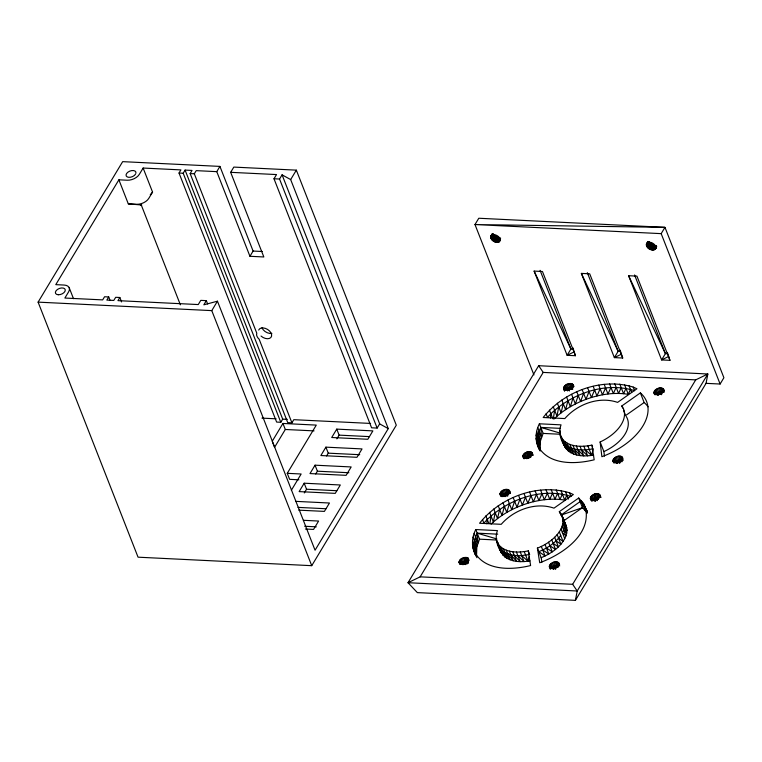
<?xml version="1.0" encoding="UTF-8"?>
<svg xmlns="http://www.w3.org/2000/svg" width="762" height="762" viewBox="0 0 762 762"><rect width="100%" height="100%" fill="white"/><g stroke="black" fill="none" stroke-linecap="round" stroke-linejoin="round"><path stroke-width="1.14" d="M497.719 534.162L477.202 533.152C473.945 539.744 472.554 547.659 475.364 554.65C471.278 546.802 471.678 537.305 475.783 529.542L497.443 530.609C493.862 539.658 498.672 550.326 504.949 556.974C512.112 562.175 521.637 562.337 530.038 560.851M538.61 447.999C534.772 440.379 535.515 431.244 539.382 423.796L561.042 424.853C557.46 433.902 562.27 444.57 568.547 451.228C575.71 456.428 585.235 456.581 593.636 455.095M538.963 448.904C536.153 441.912 537.543 433.988 540.801 427.406L560.175 428.349M459.01 562.318C459.391 558.498 464.658 556.308 467.982 557.965C471.373 562.261 461.01 567.014 459.01 562.318L459.724 564.118M549.326 566.728C549.507 562.575 557.098 559.699 559.203 563.709C559.022 567.861 551.421 570.748 549.326 566.728L550.326 569.281M590.35 498.586C590.521 494.433 598.122 491.547 600.218 495.567C600.046 499.72 592.445 502.606 590.35 498.586L591.055 500.396M612.924 460.981C613.105 456.829 620.706 453.942 622.802 457.952C622.621 462.115 615.02 464.991 612.924 460.981L613.629 462.782M653.948 392.84C654.12 388.687 661.721 385.801 663.816 389.811C663.645 393.964 656.044 396.85 653.948 392.84L654.653 394.64M522.837 456.428C523.237 452.704 528.352 450.609 531.581 452.209C535.038 456.409 524.723 461.029 522.837 456.428L523.675 458.562M563.108 521.265L582.454 507.644L582.711 504.13L580.092 501.634L560.746 515.255L582.454 507.644L587.197 512.912L586.473 509.911L582.711 504.13M500.101 493.395L500.739 495.976C499.005 492.138 500.996 496.881 502.92 496.072C505.644 496.081 508.778 494.767 509.749 492.042C509.254 486.108 496.624 491.071 501.158 496.11M585.054 506.301C592.96 534.086 562.166 554.479 539.715 562.756L537.401 548.068C550.85 543.382 571.233 526.752 559.337 511.645L578.682 498.024L583.425 503.291L587.254 511.912M541.887 562.213L541.172 557.698C551.431 553.441 561.708 546.544 565.966 535.857L562.385 532.638C564.909 527.933 565.604 521.818 562.423 517.236M486.813 523.77L487.261 519.474C508.892 499.062 541.82 487.232 570.995 496.443L569.585 492.833C537.439 483.051 500.11 497.396 479.574 523.256L501.225 524.313C513.769 509.93 535.476 501.72 554.003 508.149L573.348 494.528L569.585 492.833M550.412 418.024L550.859 413.728C572.491 393.316 605.419 381.486 634.594 390.687L633.184 387.077C601.037 377.304 563.709 391.639 543.173 417.5L564.823 418.567C577.377 404.174 599.075 395.964 617.601 402.393L636.946 388.772L633.184 387.077M563.575 388.353C563.966 384.258 571.386 381.4 573.51 385.401L572.291 388.029L570.186 389.487L565.423 390.144L563.575 388.353L564.299 390.154M501.872 496.052L502.082 496.71C502.177 493.566 507.768 491.995 510.416 493.433M489.928 523.37L491.023 515.95M553.374 418.681L554.622 410.194M494.052 234.963L494.843 236.087L492.319 240.287L495.881 236.934L497.434 237.373L493.357 241.125L495.881 236.934L495.633 236.296L494.843 236.087L491.5 239.316L494.052 234.963L499.348 238.125L495.881 236.934L493.471 234.105L490.709 237.296C490.947 241.468 499.348 245.069 500.224 239.744C499.977 235.572 491.585 231.972 490.709 237.296L492.728 233.944M649.672 242.564L650.462 243.697L647.938 247.888L651.491 244.545L653.053 244.983L648.967 248.736L651.491 244.545L651.243 243.897L650.462 243.697L647.119 246.926L649.672 242.564L654.968 245.735L651.491 244.545L649.091 241.716L646.319 244.907C646.881 249.231 654.52 252.527 656.368 247.374M495.157 512.578L493.376 521.97L491.119 524.085M558.756 406.822L556.974 416.214L553.964 419.033M575.415 600.351L577.205 590.998L707.841 373.99L538.658 365.712L408.022 582.72L417.347 592.617L575.415 600.351L706.06 383.343L707.841 373.99L695.716 379.867L543.211 372.408L538.658 365.712M499.634 509.397L497.519 518.598L493.376 521.97L489.604 512.34M563.232 403.641L561.118 412.842L556.974 416.214L553.202 406.594M499.52 547.326L497.548 542.315C499.224 553.26 512.293 556.336 521.675 555.593L528.009 561.213L529.142 556.717M585.273 449.837L591.607 455.457L593.303 448.723C582.254 451.247 564.823 450.733 561.337 437.388M504.396 506.425L501.987 515.407L497.519 518.598L493.747 508.968M567.995 400.669L565.585 409.661L561.118 412.842L557.346 403.212M141.341 204.883L140.418 204.902L141.57 204.854M509.416 503.701L506.759 512.435L501.987 515.407L498.215 505.787M573.014 397.945L570.357 406.689L565.585 409.661L561.813 400.031M514.626 501.244L511.769 509.711L506.759 512.435L502.987 502.815M578.234 395.488L575.367 403.965L570.357 406.689L566.585 397.059M519.998 499.081L516.988 507.254L511.769 509.711L507.997 500.091M583.597 393.325L580.587 401.507L575.367 403.965L571.595 394.335M525.475 497.234L522.361 505.092L516.988 507.254L513.217 497.634M589.074 391.478L585.959 399.345L580.587 401.507L576.815 391.878M531 495.71L527.828 503.244L522.361 505.092L518.589 495.471M594.598 389.953L591.436 397.497L585.959 399.345L582.187 389.715M524.056 493.624L527.828 503.244C539.725 499.682 552.412 498.034 564.737 500.101L566.852 495.09M587.664 387.868L591.436 397.497C603.323 393.925 616.01 392.278 628.336 394.354L630.46 389.334M591.807 501.358L594.951 498.119L599.846 497.453L598.437 493.843M475.783 529.542L479.555 539.172L476.831 546.735L476.536 556.27M539.382 423.796L543.154 433.416L540.429 440.979L540.134 450.523M536.524 494.538L533.362 501.729L529.59 492.1M600.123 388.782L596.96 395.973L593.188 386.353M562.375 494.09L559.965 499.462L556.193 489.833M625.983 388.334L623.564 393.706L619.792 384.086M542.001 493.709L538.886 500.548L535.115 490.928M605.599 387.963L602.485 394.802L598.713 385.172M557.613 493.443L554.946 499.177L551.174 489.556M621.211 387.696L618.553 393.43L614.782 383.8M547.373 493.252L544.354 499.729L540.582 490.109M610.972 387.506L607.962 393.973L604.19 384.353M552.593 493.166L549.726 499.272L545.954 489.652M616.191 387.41L613.334 393.516L609.562 383.896M656.53 247.059L655.358 249.05C658.025 244.25 647.3 238.897 646.319 244.907L648.338 241.544L646.405 243.983L647.814 241.525M38.1 302.133L122.663 161.649L219.923 166.402L253.098 251.05L249.946 256.289L263.833 256.965L230.667 172.326L233.82 167.088L296.342 170.145L396.297 425.196L311.734 565.68L138.055 557.184L38.1 302.133L211.779 310.62L217.456 301.19L315.058 550.221L388.258 428.615L290.665 179.575L282.073 174.841L279.549 179.032L377.142 428.073L371.589 427.796L273.996 178.765L276.52 174.565L230.667 172.326M370.57 423.434L293.808 419.681L291.913 422.824L287.741 422.624L190.148 173.584L192.043 170.44L185.09 170.097L282.692 419.138L280.797 422.281L276.625 422.081L179.032 173.041L180.927 169.897L143.132 168.05L139.341 174.336A9.582 5.629 -21.4 0 1 127.225 180.223L118.882 179.813L55.778 284.645L64.113 285.055A9.582 5.629 -21.4 0 1 68.666 291.751L64.875 298.047L102.67 299.895L104.565 296.751L108.728 296.951L110.033 300.276M143.132 168.05L152.562 192.11L148.771 198.396A9.582 5.629 -21.4 0 1 136.655 204.283L128.311 203.873L118.882 179.813M108.728 296.951L106.832 300.095L113.786 300.438L115.681 297.294L119.844 297.494L121.577 301.923M280.797 422.281L183.194 173.241L185.09 170.097M119.844 297.494L117.948 300.638L198.263 304.562L200.787 300.371L206.34 300.647L207.645 303.962M291.913 422.824L259.137 339.195A7.191 4.62 31 0 1 256.794 333.213L194.31 173.784L196.205 170.64L216.77 171.65L219.923 166.402M206.34 300.647L203.816 304.838L217.456 301.19M290.665 179.575L296.342 170.145M272.215 441.284L282.94 423.462L316.287 425.101L287.255 473.326L289.617 479.336L298.875 479.793M282.94 423.462L285.302 429.482L274.568 447.304L272.606 442.293M291.36 490.261L301.152 474.002L287.255 473.326M304.19 483.213L299.142 491.604L335.261 493.366L340.319 484.984L304.19 483.213L306.543 489.233L304.305 492.957M315.039 465.182L309.991 473.573L346.119 475.336L351.168 466.944L315.039 465.182L317.402 471.202L315.716 473.993M325.898 447.151L320.85 455.533L356.978 457.305L362.026 448.913L325.898 447.151L328.26 453.161L326.574 455.962M336.756 429.12L331.708 437.502L367.827 439.274L372.875 430.882L336.756 429.12L339.109 435.131L336.871 438.864M492.195 233.924L491.185 235.601L492.252 233.886M491.795 234.696L490.785 236.372L492.623 233.915M493.471 234.105L490.947 238.296L494.024 235.125M377.142 428.073L379.667 423.882L282.073 174.841M500.129 239.001L498.11 242.354L500.186 239.639M500.062 240.335L499.053 242.011L500.339 240.106M420.148 576.844L572.653 584.302L577.205 590.998L408.022 582.72L420.148 576.844L543.211 372.408M649.091 241.716L646.567 245.907L649.643 242.735M706.06 383.343L720.109 384.029L661.178 233.639L664.969 227.352L478.784 218.246L474.993 224.542L533.933 374.923M655.749 246.602L653.729 249.965L656.501 246.336M656.682 246.269L654.663 249.622L656.596 246.764M572.653 584.302L695.716 379.867M720.109 384.029L723.9 377.733L664.969 227.352L474.993 224.542L661.178 233.639M541.296 546.364L545.068 555.984L538.82 551.678C547.297 548.221 555.336 542.992 560.699 535.438M571.719 383.677L573.138 387.287L569.5 387.458L565.471 390.296L564.051 386.686M524.447 458.438L528.485 455.6L532.114 455.428L530.695 451.818M467.096 557.574C471.992 563.499 462.172 559.403 460.848 564.194L459.438 560.584M664.331 392.097L659.816 391.868L655.777 394.716L654.368 391.106M623.306 460.238L618.792 460.019L614.763 462.858L613.343 459.248M557.413 561.985L558.822 565.594L555.193 565.766L551.164 568.604L549.745 565.004M499.91 239.011L496.995 242.43L499.52 238.239L500.634 238.163M655.53 246.621L652.615 250.041L655.139 245.84L656.253 245.764M150.285 194.72L152.562 192.11M550.859 413.728L547.497 417.376L546.087 413.766M487.261 519.474L483.899 523.132L482.489 519.522M640.375 392.897A59.636 35.052 -21.4 0 1 601.875 456.714L600.132 441.979A37.709 22.165 -21.4 0 0 621.83 405.936L640.375 392.897L644.147 402.527A59.636 35.052 -21.4 0 1 648.052 406.822M644.147 402.527L625.602 415.557L623.507 410.213M574.196 351.873L567.128 355.302L534.124 271.091L542.458 271.501L575.462 355.711L567.128 355.302L570.909 349.015L540.077 270.339M621.44 354.187L614.362 357.616L581.368 273.396L589.702 273.806L622.706 358.026L614.362 357.616L618.153 351.33L587.321 272.653M668.684 356.492L661.606 359.921L628.602 275.711L636.937 276.12L669.941 360.331L661.606 359.921L665.397 353.635L634.565 274.958M560.289 435.416C565.347 447.313 581.092 447.437 591.893 445.113L592.598 446.913M496.691 541.172C501.748 553.06 517.493 553.183 528.285 550.869L529.352 553.574M529.704 554.469L521.675 555.593M179.032 173.041L183.194 173.241M190.148 173.584L194.31 173.784M273.996 178.765L279.549 179.032M141.742 204.997L128.311 203.873M253.098 251.05L262.357 251.498M572.995 349.12L570.909 349.015L534.124 271.091M620.239 351.425L618.153 351.33L581.368 273.396M667.474 353.739L665.397 353.635L628.602 275.711M261.947 418.119L276.149 418.814M282.692 419.138L287.322 419.367M543.154 433.416L560.251 434.254M285.302 429.482L314.049 430.882M339.109 435.131L369.408 436.616M328.26 453.161L359.721 454.704M317.402 471.202L348.863 472.735M306.543 489.233L336.842 490.709M295.666 501.358L329.46 503.015L324.412 511.397L298.771 510.149M298.018 507.378L325.993 508.74M303.457 520.303L318.602 521.046L313.553 529.428L305.4 529.028M304.648 526.266L316.297 526.828M479.555 539.172L496.653 540.01M655.892 245.964L653.92 245.65L650.148 249.403L652.672 245.212L654.968 245.735M500.272 238.354L498.3 238.049L494.538 241.792L497.062 237.601L499.348 238.125M560.451 433.187L540.801 427.406L541.534 437.217L537.762 427.596M496.843 538.944L477.202 533.152L477.936 542.973L474.164 533.343M557.06 564.223L559.175 565.175M379.667 423.882L388.258 428.615M549.935 545.811L555.517 549.431L551.745 539.81M546.44 548.002L552.298 551.821L548.526 542.201M553.155 543.42L558.413 546.887L554.641 537.258M542.715 549.973L548.792 554.022L545.021 544.392M556.05 540.868L560.937 544.211L557.165 534.591M558.575 538.201L563.061 541.458L559.289 531.828M581.444 449.894L587.635 455.857L583.863 446.227M517.846 555.641L524.037 561.604L520.265 551.983M577.796 449.599L583.797 455.905L580.025 446.284M563.604 529.847L566.709 533.095L565.966 535.857L562.194 526.237M514.198 555.355L520.198 561.661L516.426 552.031M574.405 448.98L580.158 455.619L576.386 445.989M510.807 554.726L516.56 561.365L512.788 551.745M571.309 448.027L576.767 454.99L572.995 445.37M564.347 527.085L566.957 530.419L566.709 533.095L562.937 523.475M507.711 553.784L513.169 560.746L509.397 551.126M568.557 446.77L573.672 454.047L569.9 444.417M504.958 552.517L510.073 559.794L506.301 550.174M566.185 445.208L570.919 452.78L567.147 443.16M502.587 550.964L507.311 558.536L503.539 548.907M564.604 524.408L566.718 527.856L566.957 530.419L563.185 520.798M564.242 443.389L568.547 451.228L564.775 441.598M500.634 549.135L504.949 556.974L501.177 547.354M565.185 523.989L566.718 527.856L562.947 518.236M537.553 445.294C547.84 465.42 575.281 464.468 594.198 459.791L591.893 445.113M473.954 551.04C484.241 571.176 511.683 570.214 530.6 565.547L528.285 550.869M563.27 520.256L564.775 523.246L563.632 519.446M562.737 441.312L566.595 449.399L562.823 439.779M499.139 547.068L502.996 555.155L499.224 545.525M564.366 521.846L565.985 525.456L562.213 515.836M561.699 439.026L565.09 447.332L561.318 437.702M498.1 544.782L501.491 553.079L497.719 543.458M564.728 390.211L563.642 387.506L564.737 390.287M563.851 389.096L564.566 390.896M528.485 451.704L529.895 455.314M527.218 451.98L529.466 457.695M464.591 557.451L467.135 563.956M663.531 389.068L664.235 390.877M662.921 388.487L663.978 391.192M662.035 388.087L663.445 391.697M660.93 387.915L662.349 391.525M659.692 387.972L661.892 393.592M658.406 388.268L660.606 393.878M657.139 388.763L659.34 394.373M655.996 389.43L658.197 395.04M655.053 390.23L656.463 393.84M653.986 391.992L655.053 394.697M629.041 385.724L631.631 392.344M624.564 384.724L628.336 394.354M621.83 405.936L622.668 408.07M621.897 456.628L622.954 459.334M621.011 456.238L622.43 459.848M619.916 456.057L622.116 461.677M618.677 456.124L620.878 461.734M617.382 456.409L619.973 463.02M616.115 456.905L618.315 462.515M614.972 457.571L617.172 463.191M614.029 458.372L615.448 461.982M612.972 460.134L614.029 462.839M600.132 441.979L603.904 451.599L604.447 456.133M573.214 384.658L573.919 386.458M572.605 384.067L573.662 386.772M570.624 383.505L572.824 389.115M569.385 383.562L571.586 389.172M568.09 383.848L570.29 389.458M566.823 384.343L569.424 390.963M565.69 385.01L567.89 390.63M564.737 385.81L566.156 389.42M587.835 445.837L591.607 455.457M563.928 389.163L564.632 390.963M599.923 494.824L600.989 497.529M599.313 494.233L600.38 496.948M597.332 493.671L598.751 497.281M596.094 493.728L598.294 499.339M594.798 494.014L597.398 500.634M594.541 494.119L596.446 498.986L596.217 497.624M593.541 494.509L595.741 500.129M592.398 495.186L594.598 500.796M591.455 495.986L592.865 499.586M590.769 496.853L592.179 500.463M590.388 497.748L591.455 500.453M559.679 430.349L560.384 432.149M559.737 432.959L561.156 436.559M561.546 437.569L563.509 442.579M549.44 410.118L552.821 418.738M586.168 509.521L587.226 512.226M583.425 503.291L587.197 512.912M581.292 500.52L585.064 510.149L584.845 506.901M578.682 498.024L582.454 507.644M565.442 491.48L568.423 499.1M560.965 490.48L564.737 500.101M536.658 431.359L540.429 440.979L539.172 431.206M536.077 435.035L539.848 444.665L538.067 434.969M536.038 438.607L539.81 448.237L537.496 438.645M536.524 442.036L540.153 451.047M561.003 513.626L564.775 523.246M559.337 511.645L560.041 513.445M532.19 452.799L533.19 455.343M531.581 452.209L532.648 454.924M560.965 529.038L564.737 538.658M530.19 451.742L531.6 455.343M529.685 451.656L531.104 455.266M529.6 451.647L531.019 455.257M528.361 451.704L530.743 457.476M527.066 451.99L529.266 457.61M525.99 452.457L528.209 458.133M528.009 458.105L527.218 456.095L527.628 458.324M524.866 453.104L526.961 458.457M526.075 456.771L526.866 458.772M523.942 453.885L525.618 458.162M523.265 454.733L524.523 457.943M522.884 455.6L524.142 458.81M558.908 562.966L559.613 564.775M558.298 562.375L559.708 565.985M556.317 561.813L558.098 567.442M555.079 561.87L557.279 567.49M553.784 562.156L555.984 567.776M552.517 562.651L555.117 569.271M551.374 563.328L553.574 568.938M550.431 564.128L551.85 567.738M549.373 565.89L550.431 568.595M537.401 548.068L541.172 557.698M509.483 490.48L510.321 492.623M508.873 489.909L510.13 493.119M507.997 489.528L509.673 493.805M506.911 489.366L508.587 493.643M507.987 494.929L507.197 492.919L507.73 496.072M505.692 489.423L507.787 494.776M506.692 495.214L505.901 493.214L506.273 495.376M504.415 489.718L506.93 496.129M505.425 495.71L504.644 493.709L505.044 495.938M503.177 490.204L505.692 496.624M504.282 496.376L503.501 494.376L503.968 496.643M502.063 490.871L504.158 496.214M524.237 551.593L528.009 561.213M500.082 493.328L501.139 496.033M496.138 538.705L497.195 541.411M485.842 515.864L488.833 523.484M473.059 537.105L476.831 546.735L475.574 536.953M472.478 540.791L476.25 550.412L474.469 540.715M472.44 544.363L476.212 553.984L473.897 544.401M472.926 547.792L476.907 557.698M467.982 557.965L469.049 560.67M466.211 557.432L468.392 562.985M466.001 557.393L468.201 563.013M467.249 561.003L467.573 561.823L467.411 561.003M464.763 557.46L466.963 563.07M463.467 557.746L466.058 564.356M462.21 558.241L464.41 563.851M461.067 558.908L463.267 564.528M460.115 559.708L461.534 563.318M459.057 561.47L460.115 564.185M216.77 171.65L249.946 256.289M211.779 310.62L311.734 565.68M141.037 204.426L180.384 304.829M69.209 287.741L73.495 298.685M500.472 492.519L501.853 496.138M501.139 491.661L502.749 495.852L502.558 495.176M537.943 445.646L539.448 449.77M474.345 551.402L475.84 555.517M586.473 509.911L587.207 512.054M561.518 437.626L564.061 445.046L563.689 443.398M497.548 542.315L500.463 550.793L499.91 548.335M667.388 352.415L669.941 360.331M620.144 350.101L622.706 358.026M572.91 347.796L575.462 355.711M537.448 442.217L539.667 449.561M473.85 547.973L476.383 556.365M657.416 393.04L657.882 395.307M616.391 461.181L616.858 463.458M593.817 498.796L594.284 501.063M567.099 388.62L567.566 390.896M552.793 566.938L553.26 569.204M462.477 562.518L462.953 564.794M621.325 459.667L621.697 461.696M572.033 387.115L572.405 389.134M658.558 392.373L658.959 394.602M617.534 460.515L617.934 462.744M594.951 498.119L595.56 501.463M568.242 387.953L568.643 390.182M553.936 566.261L554.336 568.49M463.62 561.851L464.029 564.08M466.173 561.07L466.315 561.88M661.111 391.582L661.645 394.735M620.087 459.734L620.439 461.829M597.513 497.338L597.865 499.434M570.795 387.172L571.148 389.268M556.489 565.48L556.841 567.585M528.485 455.6L528.866 457.867M659.816 391.868L660.178 394.04M618.792 460.019L619.344 463.267M569.5 387.458L569.871 389.63M555.193 565.766L555.746 569.024M529.781 455.314L530.152 457.543M464.887 561.356L465.43 564.604M626.193 416.395A37.709 22.165 -21.4 0 1 603.904 451.599M258.689 330.07A7.191 4.62 31 0 1 267.586 329.441A7.191 4.62 31 0 1 270.786 337.585A7.191 4.62 31 0 1 261.033 336.052M271.891 333.385A7.191 4.62 31 0 1 261.976 327.765M135.522 174.155A5.191 3.048 -21.4 0 1 127.244 176.927A5.191 3.048 -21.4 0 1 129.673 171.174A5.191 3.048 -21.4 0 1 135.903 173.26M498.3 238.049L495.776 242.24L499.52 238.239L498.3 238.049M653.92 245.65L651.396 249.85L655.139 245.84L653.92 245.65M58.274 294.751A5.191 3.048 -21.4 0 0 65.265 289.836A5.191 3.048 -21.4 0 0 57.445 289.455A5.191 3.048 -21.4 0 0 58.274 294.751"/></g></svg>
